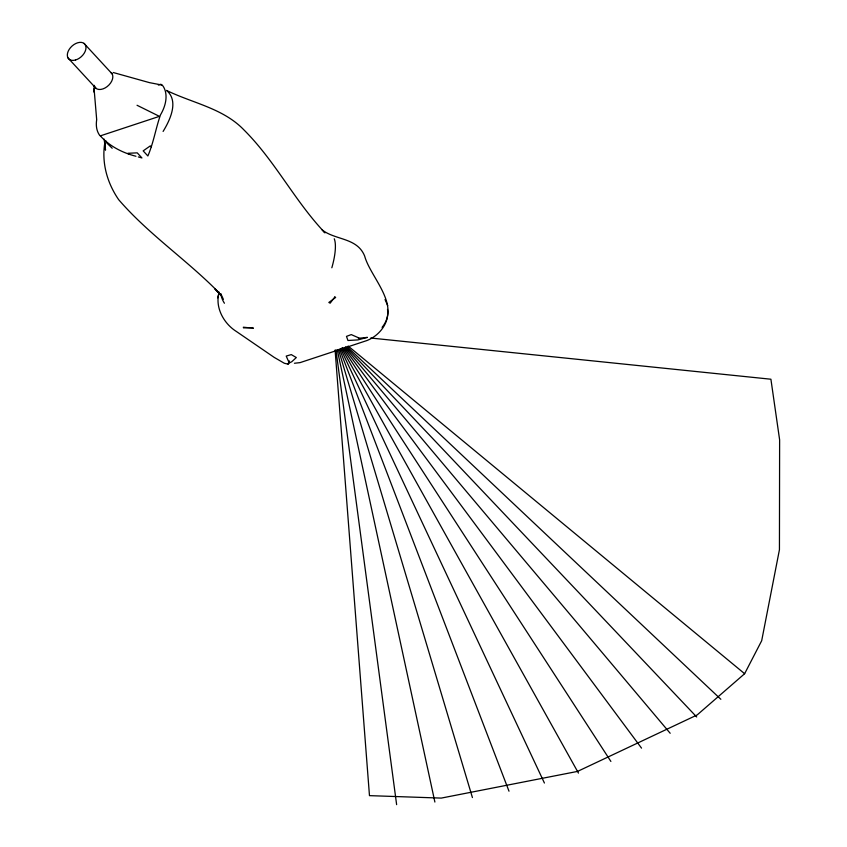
<?xml version="1.0" encoding="UTF-8"?>
<svg xmlns="http://www.w3.org/2000/svg" width="847" height="847" viewBox="0 0 847 847"><rect width="100%" height="100%" fill="white"/><g stroke="black" fill="none" stroke-linecap="round" stroke-linejoin="round"><path stroke-width="1.27" d="M96.653 119.247L94.123 89.295M288.086 364.136L284.317 363.257L274.259 357.423L236.387 331.484C223.682 323.533 214.64 307.09 219.193 292.162M217.753 297.869L219.024 292.903M151.19 146.859L150.29 145.885L143.175 150.882L147.876 155.975C153.54 142.783 155.827 128.193 160.475 114.896A37.279 24.055 -42.7 0 0 162.899 85.886L160.824 84.245L158.347 85.06M335.094 350.055L369.472 795.64L441.255 798.096L577.516 771.416L697.176 714.932L744.629 673.714L761.686 640.724L779.441 549.692L779.621 439.826L770.908 379.223L370.732 338.027M163.1 131.433C170.088 120.041 179.162 101.005 166.52 90.407C192.608 103.196 223.174 108.194 244.052 130.025C275.148 160.983 294.777 201.131 325.015 232.84L323.289 231.22M382.082 327.365C400.578 304.327 370.393 277.35 364.644 256.006C357 237.224 335.073 240.442 321.712 229.558M96.685 119.755A37.279 24.055 -42.7 0 0 99.47 135.044L100.338 135.869L159.416 116.357L137.045 105.272M294.438 363.257L300.071 362.622L367.005 340.515C379.212 335.73 389.556 322.94 387.503 309.409M162.031 85.06L149.453 82.635L113.18 72.503M100.338 135.869C109.581 146.298 122.593 152.82 135.954 156.261M138.347 156.939L141.925 157.944L137.235 152.852L127.886 153.286L128.786 154.249M348.138 346.031L744.629 673.714M347.344 346.952L720.85 699.283M112.196 148.246L106.913 143.111L105.896 140.962M345.692 346.709L696.679 716.964M83.991 43.366L112.09 73.827M68.067 58.03L96.166 88.48M220.961 295.412L214.894 288.838L219.341 293.062C187.346 260.23 148.659 234.481 118.654 199.648C107.188 182.984 101.428 162.74 104.859 142.592L105.504 150.141L104.16 139.12M344.941 347.365L670.189 733.28M344.126 348.032L641.528 748.134M342.506 347.556L610.888 761.432M341.595 348.096L578.459 773.089M340.61 348.593L544.42 783.03M220.866 293.867L223.375 299.319M385.036 299.552L387.714 305.523M339.552 349.059L509.005 791.204M338.408 349.43L472.414 797.556M220.654 293.845L221.215 295.974A36.622 28.597 3.4 0 0 224.423 303.247M337.222 349.747L434.882 802.045M335.963 349.959L396.629 804.65M94.081 86.14L94.229 92.27L94.144 88.691M110.851 72.471A10.916 7.051 -42.7 0 1 107.177 86.585A10.916 7.051 -42.7 0 1 94.261 85.325M334.247 238.769A36.622 10.873 -70.8 0 1 331.833 267.779M253.137 328.191L243.343 327.207L243.523 327.884L252.734 327.598L253.137 328.191M289.208 361.15L288.509 363.903L287.652 363.702L291.749 361.754L296.323 357.54L291.283 354.607L286.222 356.079L288.425 361.15L289.208 361.15M367.28 337.402L358.387 338.313L358.8 337.911L351.272 334.597L346.487 336.375L347.948 340.494L357.868 339.912L367.28 337.402M334.798 297.001L330.161 303.173L328.827 302.474L335.656 297.456L334.798 297.001M75.542 59.999A10.916 7.051 -42.7 0 0 85.24 44.722A10.916 7.051 -42.7 0 0 69.179 49.412A10.916 7.051 -42.7 0 0 75.542 59.999"/></g></svg>
